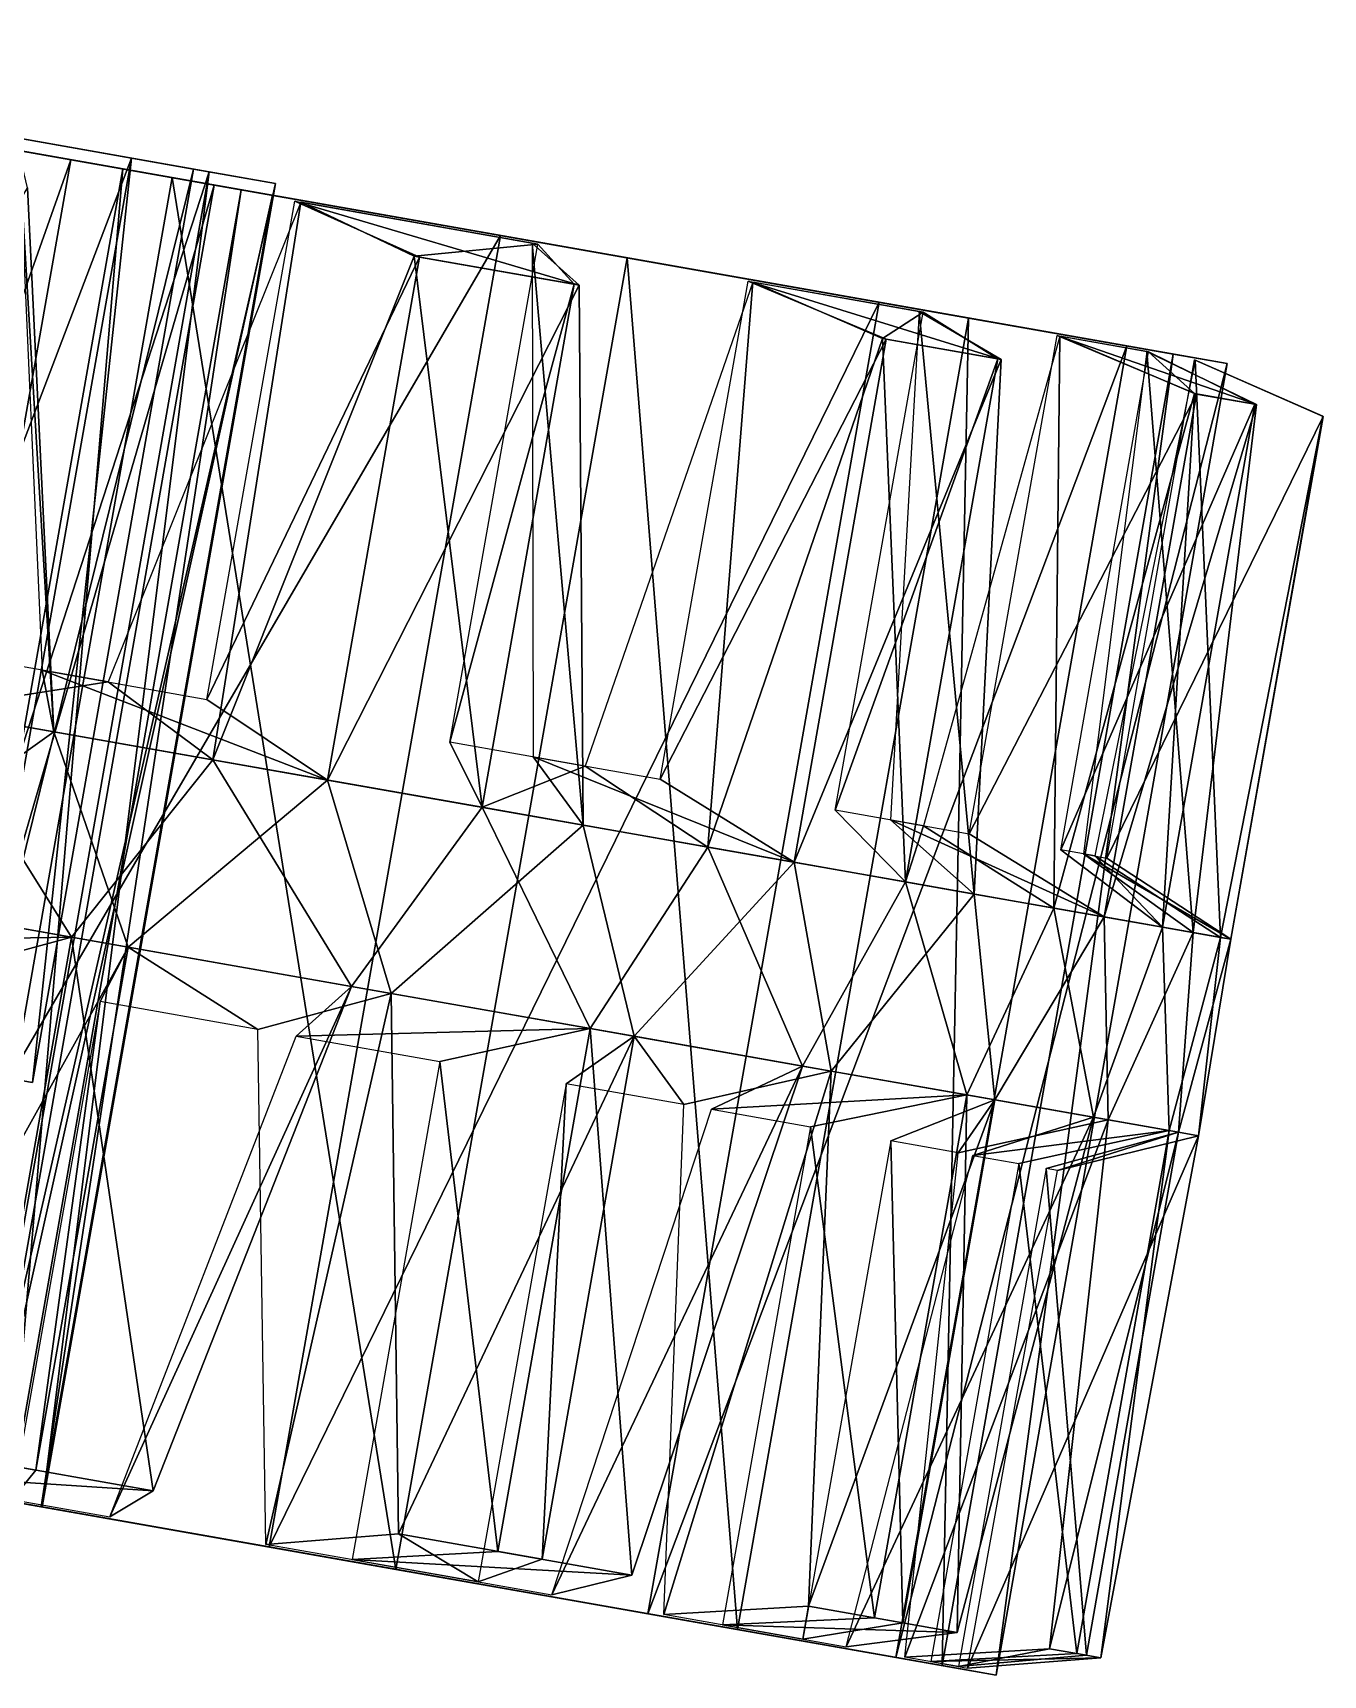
# Model space of a CAD drawing. Extents: x -226 to 261, y -163 to 113.
# Drawn here: x 222.59 to 261.34, y 40.2 to 89.53 of the extents above; entities that cross this region are included whole.
import ezdxf

# ---------------------------------------------------------------- set-up
doc = ezdxf.new("R2010")
doc.units = 0
doc.header["$MEASUREMENT"] = 0
doc.layers.get('0').update_dxf_attribs({"linetype": 'CONTINUOUS'})

msp = doc.modelspace()

# ---------------------------------------------------------------- linework, layer by layer
for points in [[(202.111, 89.5269, -21.8025), (210.63, 88.0247, 6.0307), (226.772, 85.1785, -1.5309)], [(211.448, 87.8804, -26.1768), (202.111, 89.5269, -21.8025), (226.772, 85.1785, -1.5309)], [(226.772, 85.1785, -1.5309), (210.63, 88.0247, 6.0307), (219.826, 45.7862, -1.5309)], [(211.448, 87.8804, -26.1768), (226.772, 85.1785, -1.5309), (240.436, 82.7691, -13.0772)], [(219.353, 86.4867, -32.8561), (211.448, 87.8804, -26.1768), (240.436, 82.7691, -13.0772)], [(223.728, 85.7151, -81.3539), (217.15, 86.875, -89.3804), (210.205, 47.4827, -89.3804)], [(217.15, 86.875, -89.3804), (236.629, 83.4404, -110.789), (222.109, 86.0007, -121.203)], [(217.15, 86.875, -89.3804), (223.728, 85.7151, -81.3539), (236.629, 83.4404, -110.789)], [(227.882, 85.3498, -72.5636), (215.266, 46.5902, -83.6142), (222.275, 86.3386, -83.6142)], [(215.45, 59.2507, -37.8617), (220.288, 86.689, -37.8617), (225.544, 85.7621, -48.2201)], [(219.353, 86.4867, -32.8561), (225.286, 85.4405, -41.3851), (218.34, 46.0482, -41.3851)], [(219.353, 86.4867, -32.8561), (240.436, 82.7691, -13.0772), (250.692, 80.9608, -27.8211)], [(225.286, 85.4405, -41.3851), (219.353, 86.4867, -32.8561), (250.692, 80.9608, -27.8211)], [(220.288, 86.689, -37.8617), (222.275, 86.3386, -36.3859), (227.882, 85.3498, -47.4364)], [(220.288, 86.689, -37.8617), (227.882, 85.3498, -47.4364), (225.544, 85.7621, -48.2201)], [(220.706, 58.3238, -71.7799), (225.544, 85.7621, -71.7799), (220.288, 86.6889, -82.1383)], [(225.544, 85.7621, -71.7799), (222.275, 86.3386, -83.6142), (220.288, 86.6889, -82.1383)], [(222.275, 86.3386, -36.3859), (220.873, 45.6015, -47.4364), (227.882, 85.3498, -47.4364)], [(225.544, 85.7621, -71.7799), (227.882, 85.3498, -72.5636), (222.275, 86.3386, -83.6142)], [(222.109, 86.0007, -121.203), (236.629, 83.4404, -110.789), (215.163, 46.6083, -121.203)], [(222.177, 85.9278, -120.087), (222.865, 70.3796, -118.19), (223.218, 68.5333, -122.414)], [(222.177, 85.9278, -120.087), (223.218, 68.5333, -122.414), (222.424, 84.8694, -124.331)], [(216.782, 46.3228, -81.3539), (223.728, 85.7151, -81.3539), (210.205, 47.4827, -89.3804)], [(227.882, 85.3498, -72.5636), (220.873, 45.6014, -72.5636), (215.266, 46.5902, -83.6142)], [(215.45, 59.2507, -37.8617), (225.544, 85.7621, -48.2201), (220.706, 58.3238, -48.2201)], [(228.036, 84.9556, -71.8722), (223.728, 85.7151, -81.3539), (216.782, 46.3228, -81.3539)], [(218.34, 46.0482, -41.3851), (225.286, 85.4405, -41.3851), (221.896, 45.4211, -51.1828)], [(220.706, 58.3238, -48.2201), (225.544, 85.7621, -48.2201), (227.412, 85.4328, -60)], [(222.574, 57.9944, -60), (225.544, 85.7621, -71.7799), (220.706, 58.3238, -71.7799)], [(220.706, 58.3238, -48.2201), (227.412, 85.4328, -60), (222.574, 57.9944, -60)], [(227.882, 85.3498, -47.4364), (220.873, 45.6015, -47.4364), (222.865, 45.2503, -60)], [(229.874, 84.9986, -60), (220.873, 45.6014, -72.5636), (227.882, 85.3498, -72.5636)], [(225.286, 85.4405, -41.3851), (228.842, 84.8134, -51.1828), (221.896, 45.4211, -51.1828)], [(222.574, 57.9944, -60), (227.412, 85.4328, -60), (225.544, 85.7621, -71.7799)], [(227.882, 85.3498, -47.4364), (222.865, 45.2503, -60), (229.874, 84.9986, -60)], [(223.728, 85.7151, -81.3539), (248, 81.4354, -96.9137), (236.629, 83.4404, -110.789)], [(223.728, 85.7151, -81.3539), (228.036, 84.9556, -71.8722), (248, 81.4354, -96.9137)], [(225.286, 85.4405, -41.3851), (250.692, 80.9608, -27.8211), (256.84, 79.8767, -44.758)], [(228.842, 84.8134, -51.1828), (225.286, 85.4405, -41.3851), (256.84, 79.8767, -44.758)], [(225.544, 85.7621, -48.2201), (227.882, 85.3498, -47.4364), (229.874, 84.9986, -60)], [(225.544, 85.7621, -48.2201), (229.874, 84.9986, -60), (227.412, 85.4328, -60)], [(227.412, 85.4328, -60), (227.882, 85.3498, -72.5636), (225.544, 85.7621, -71.7799)], [(227.412, 85.4328, -60), (229.874, 84.9986, -60), (227.882, 85.3498, -72.5636)], [(213.916, 70.1736, -126.888), (222.424, 84.8694, -124.331), (223.218, 68.5333, -122.414)], [(221.09, 45.5632, -71.8722), (228.036, 84.9556, -71.8722), (216.782, 46.3228, -81.3539)], [(226.772, 85.1785, -1.5309), (219.826, 45.7862, -1.5309), (233.49, 43.3768, -13.0771)], [(229.874, 84.9986, -60), (222.865, 45.2503, -60), (220.873, 45.6014, -72.5636)], [(229.78, 84.648, -61.5814), (228.036, 84.9556, -71.8722), (221.09, 45.5632, -71.8722)], [(240.436, 82.7691, -13.0772), (226.772, 85.1785, -1.5309), (233.49, 43.3768, -13.0771)], [(228.036, 84.9556, -71.8722), (255.446, 80.1223, -80.523), (248, 81.4354, -96.9137)], [(228.036, 84.9556, -71.8722), (229.78, 84.648, -61.5814), (255.446, 80.1223, -80.523)], [(222.834, 45.2557, -61.5814), (229.78, 84.648, -61.5814), (221.09, 45.5632, -71.8722)], [(221.896, 45.4211, -51.1828), (228.842, 84.8134, -51.1828), (222.834, 45.2557, -61.5814)], [(228.842, 84.8134, -51.1828), (229.78, 84.648, -61.5814), (222.834, 45.2557, -61.5814)], [(230.632, 84.437, -4.7454), (224.852, 70.0293, -2.5242), (227.996, 67.6909, -0.0511)], [(227.812, 69.5074, -114.857), (230.45, 84.4691, -114.857), (234.202, 82.7927, -116.862)], [(230.632, 84.437, -4.7454), (227.996, 67.6909, -0.0511), (234.04, 82.8213, -2.4739)], [(228.842, 84.8134, -51.1828), (256.84, 79.8767, -44.758), (258.462, 79.5907, -62.7337)], [(229.78, 84.648, -61.5814), (228.842, 84.8134, -51.1828), (258.462, 79.5907, -62.7337)], [(229.78, 84.648, -61.5814), (258.462, 79.5907, -62.7337), (255.446, 80.1223, -80.523)], [(230.45, 84.4691, -114.857), (237.587, 83.2105, -108.723), (238.997, 81.9471, -112.726)], [(230.45, 84.4691, -114.857), (238.997, 81.9471, -112.726), (234.202, 82.7927, -116.862)], [(237.75, 83.1819, -10.9444), (230.632, 84.437, -4.7454), (234.04, 82.8213, -2.4739)], [(236.629, 83.4404, -110.789), (229.683, 44.0481, -110.789), (215.163, 46.6083, -121.203)], [(236.629, 83.4404, -110.789), (248, 81.4354, -96.9137), (229.683, 44.0481, -110.789)], [(237.75, 83.1819, -10.9444), (234.04, 82.8213, -2.4739), (238.848, 81.9734, -6.6252)], [(235.112, 68.2203, -10.9444), (237.75, 83.1819, -10.9444), (238.848, 81.9734, -6.6252)], [(237.587, 83.2105, -108.723), (237.613, 67.7792, -105.922), (239.113, 65.7305, -109.833)], [(237.587, 83.2105, -108.723), (239.113, 65.7305, -109.833), (238.997, 81.9471, -112.726)], [(227.812, 69.5074, -114.857), (234.202, 82.7927, -116.862), (231.432, 67.085, -116.862)], [(236.078, 66.2658, -6.6252), (234.04, 82.8213, -2.4739), (227.996, 67.6909, -0.0511)], [(231.432, 67.085, -116.862), (234.202, 82.7927, -116.862), (238.997, 81.9471, -112.726)], [(240.436, 82.7691, -13.0772), (233.49, 43.3768, -13.0771), (243.746, 41.5685, -27.8211)], [(236.078, 66.2658, -6.6252), (238.848, 81.9734, -6.6252), (234.04, 82.8213, -2.4739)], [(250.692, 80.9608, -27.8211), (240.436, 82.7691, -13.0772), (243.746, 41.5685, -27.8211)], [(231.432, 67.085, -116.862), (238.997, 81.9471, -112.726), (239.113, 65.7305, -109.833)], [(235.112, 68.2203, -10.9444), (238.848, 81.9734, -6.6252), (236.078, 66.2658, -6.6252)], [(244.208, 82.0431, -18.4834), (239.171, 67.5045, -15.4125), (242.86, 65.07, -14.0313)], [(241.431, 67.1059, -101.255), (244.069, 82.0676, -101.255), (248.217, 80.3213, -102.054)], [(244.208, 82.0431, -18.4834), (242.86, 65.07, -14.0313), (248.1, 80.342, -17.3418)], [(244.069, 82.0676, -101.255), (249.209, 81.1613, -93.2297), (251.665, 79.7133, -96.6396)], [(244.069, 82.0676, -101.255), (251.665, 79.7133, -96.6396), (248.217, 80.3213, -102.054)], [(249.322, 81.1414, -26.5714), (244.208, 82.0431, -18.4834), (248.1, 80.342, -17.3418)], [(248, 81.4354, -96.9137), (241.054, 42.0431, -96.9137), (229.683, 44.0481, -110.789)], [(248, 81.4354, -96.9137), (255.446, 80.1223, -80.523), (241.054, 42.0431, -96.9137)], [(250.692, 80.9608, -27.8211), (243.746, 41.5685, -27.8211), (249.894, 40.4843, -44.758)], [(246.683, 66.1799, -26.5714), (249.322, 81.1414, -26.5714), (251.564, 79.7313, -22.7779)], [(249.322, 81.1414, -26.5714), (248.1, 80.342, -17.3418), (251.564, 79.7313, -22.7779)], [(249.209, 81.1613, -93.2297), (248.346, 65.8867, -89.7367), (250.858, 63.6597, -92.9887)], [(249.209, 81.1613, -93.2297), (250.858, 63.6597, -92.9887), (251.665, 79.7133, -96.6396)], [(256.84, 79.8767, -44.758), (250.692, 80.9608, -27.8211), (249.894, 40.4843, -44.758)], [(253.43, 80.417, -35.7551), (249.341, 65.7113, -32.0836), (253.249, 63.2382, -31.9409)], [(250.71, 65.4699, -84.101), (253.348, 80.4315, -84.1011), (257.536, 78.6781, -83.593)], [(253.43, 80.417, -35.7551), (253.249, 63.2382, -31.9409), (257.471, 78.6896, -35.8675)], [(253.348, 80.4315, -84.1011), (256.045, 79.956, -74.8354), (259.336, 78.3608, -77.3412)], [(253.348, 80.4315, -84.1011), (259.336, 78.3608, -77.3412), (257.536, 78.6781, -83.593)], [(256.096, 79.947, -45.0587), (253.43, 80.417, -35.7551), (257.471, 78.6896, -35.8675)], [(255.446, 80.1223, -80.523), (248.501, 40.73, -80.523), (241.054, 42.0431, -96.9137)], [(241.431, 67.1059, -101.255), (248.217, 80.3213, -102.054), (245.448, 64.6136, -102.054)], [(248.794, 64.0236, -22.7779), (248.1, 80.342, -17.3418), (242.86, 65.07, -14.0313)], [(245.448, 64.6136, -102.054), (248.217, 80.3213, -102.054), (251.665, 79.7133, -96.6396)], [(248.794, 64.0236, -22.7779), (251.564, 79.7313, -22.7779), (248.1, 80.342, -17.3418)], [(255.446, 80.1223, -80.523), (258.462, 79.5907, -62.7337), (248.501, 40.73, -80.523)], [(253.458, 64.9854, -45.0587), (256.096, 79.947, -45.0587), (259.288, 78.3692, -42.1341)], [(256.045, 79.956, -74.8354), (254.139, 64.8653, -70.9417), (257.433, 62.5004, -73.2357)], [(256.045, 79.956, -74.8354), (257.433, 62.5004, -73.2357), (259.336, 78.3608, -77.3412)], [(256.096, 79.947, -45.0587), (257.471, 78.6896, -35.8675), (259.288, 78.3692, -42.1341)], [(245.448, 64.6136, -102.054), (251.665, 79.7133, -96.6396), (250.858, 63.6597, -92.9887)], [(246.683, 66.1799, -26.5714), (251.564, 79.7313, -22.7779), (248.794, 64.0236, -22.7779)], [(258.462, 79.5907, -62.7337), (251.516, 40.1984, -62.7337), (248.501, 40.73, -80.523)], [(256.84, 79.8767, -44.758), (249.894, 40.4843, -44.758), (251.516, 40.1984, -62.7337)], [(258.462, 79.5907, -62.7337), (256.84, 79.8767, -44.758), (251.516, 40.1984, -62.7337)], [(257.495, 79.7002, -55.1021), (254.481, 64.805, -51.1459), (258.254, 62.3555, -52.2701)], [(254.84, 64.7416, -64.8127), (257.478, 79.7031, -64.8127), (261.34, 78.0075, -63.0207)], [(257.478, 79.7031, -64.8127), (257.495, 79.7002, -55.1021), (261.331, 78.009, -56.472)], [(257.478, 79.7031, -64.8127), (261.331, 78.009, -56.472), (261.34, 78.0075, -63.0207)], [(257.495, 79.7002, -55.1021), (258.254, 62.3555, -52.2701), (261.331, 78.009, -56.472)], [(250.71, 65.4699, -84.101), (257.536, 78.6781, -83.593), (254.767, 62.9705, -83.593)], [(256.519, 62.6615, -42.1341), (257.471, 78.6896, -35.8675), (253.249, 63.2382, -31.9409)], [(254.767, 62.9705, -83.593), (257.536, 78.6781, -83.593), (259.336, 78.3608, -77.3412)], [(256.519, 62.6615, -42.1341), (259.288, 78.3692, -42.1341), (257.471, 78.6896, -35.8675)], [(253.458, 64.9854, -45.0587), (259.288, 78.3692, -42.1341), (256.519, 62.6615, -42.1341)], [(254.767, 62.9705, -83.593), (259.336, 78.3608, -77.3412), (257.433, 62.5004, -73.2357)], [(254.84, 64.7416, -64.8127), (261.34, 78.0075, -63.0207), (258.57, 62.2998, -63.0207)], [(258.57, 62.2998, -63.0207), (261.331, 78.009, -56.472), (258.254, 62.3555, -52.2701)], [(258.57, 62.2998, -63.0207), (261.34, 78.0075, -63.0207), (261.331, 78.009, -56.472)], [(224.852, 70.0293, -2.5242), (219.737, 70.9313, 0.5454), (219.469, 69.1944, 5.0103)], [(216.392, 63.6634, -125.396), (213.916, 70.1736, -126.888), (223.218, 68.5333, -122.414)], [(222.865, 70.3796, -118.19), (227.812, 69.5074, -114.857), (231.432, 67.085, -116.862)], [(222.865, 70.3796, -118.19), (231.432, 67.085, -116.862), (223.218, 68.5333, -122.414)], [(224.852, 70.0293, -2.5242), (219.469, 69.1944, 5.0103), (227.996, 67.6909, -0.0511)], [(214.963, 63.9154, 6.6255), (223.743, 62.3672, 2.0535), (219.469, 69.1944, 5.0103)], [(223.743, 62.3672, 2.0535), (227.996, 67.6909, -0.0511), (219.469, 69.1944, 5.0103)], [(225.444, 62.0673, -120.41), (216.392, 63.6634, -125.396), (223.218, 68.5333, -122.414)], [(225.444, 62.0673, -120.41), (223.218, 68.5333, -122.414), (231.432, 67.085, -116.862)], [(239.171, 67.5045, -15.4125), (235.112, 68.2203, -10.9444), (236.078, 66.2658, -6.6252)], [(223.743, 62.3672, 2.0535), (232.159, 60.8833, -4.047), (227.996, 67.6909, -0.0511)], [(232.159, 60.8833, -4.047), (236.078, 66.2658, -6.6252), (227.996, 67.6909, -0.0511)], [(237.613, 67.7792, -105.922), (241.431, 67.1059, -101.255), (245.448, 64.6136, -102.054)], [(237.613, 67.7792, -105.922), (245.448, 64.6136, -102.054), (239.113, 65.7305, -109.833)], [(239.171, 67.5045, -15.4125), (236.078, 66.2658, -6.6252), (242.86, 65.07, -14.0313)], [(233.352, 60.6729, -114.401), (225.444, 62.0673, -120.41), (231.432, 67.085, -116.862)], [(233.352, 60.6729, -114.401), (231.432, 67.085, -116.862), (239.113, 65.7305, -109.833)], [(232.159, 60.8833, -4.047), (239.32, 59.6206, -11.0479), (236.078, 66.2658, -6.6252)], [(239.32, 59.6206, -11.0479), (242.86, 65.07, -14.0313), (236.078, 66.2658, -6.6252)], [(249.341, 65.7113, -32.0836), (246.683, 66.1799, -26.5714), (248.794, 64.0236, -22.7779)], [(240.649, 59.3862, -106.94), (233.352, 60.6729, -114.401), (239.113, 65.7305, -109.833)], [(240.649, 59.3862, -106.94), (239.113, 65.7305, -109.833), (245.448, 64.6136, -102.054)], [(248.346, 65.8867, -89.7367), (250.71, 65.4699, -84.101), (254.767, 62.9705, -83.593)], [(248.346, 65.8867, -89.7367), (254.767, 62.9705, -83.593), (250.858, 63.6597, -92.9887)], [(249.341, 65.7113, -32.0836), (248.794, 64.0236, -22.7779), (253.249, 63.2382, -31.9409)], [(239.32, 59.6206, -11.0479), (245.706, 58.4946, -19.433), (242.86, 65.07, -14.0313)], [(245.706, 58.4946, -19.433), (248.794, 64.0236, -22.7779), (242.86, 65.07, -14.0313)], [(254.481, 64.805, -51.1459), (253.458, 64.9854, -45.0587), (256.519, 62.6615, -42.1341)], [(254.139, 64.8653, -70.9417), (254.84, 64.7416, -64.8127), (258.57, 62.2998, -63.0207)], [(254.139, 64.8653, -70.9417), (258.57, 62.2998, -63.0207), (257.433, 62.5004, -73.2357)], [(254.481, 64.805, -51.1459), (256.519, 62.6615, -42.1341), (258.254, 62.3555, -52.2701)], [(246.562, 58.3437, -98.8023), (240.649, 59.3862, -106.94), (245.448, 64.6136, -102.054)], [(246.562, 58.3437, -98.8023), (245.448, 64.6136, -102.054), (250.858, 63.6597, -92.9887)], [(214.476, 62.2173, 2.3531), (223.743, 62.3672, 2.0535), (214.963, 63.9154, 6.6255)], [(225.444, 62.0673, -120.41), (217.25, 47.3161, -123.607), (216.392, 63.6634, -125.396)], [(245.706, 58.4946, -19.433), (250.637, 57.6251, -28.319), (248.794, 64.0236, -22.7779)], [(251.483, 57.476, -89.4298), (246.562, 58.3437, -98.8023), (250.858, 63.6597, -92.9887)], [(250.637, 57.6251, -28.319), (253.249, 63.2382, -31.9409), (248.794, 64.0236, -22.7779)], [(251.483, 57.476, -89.4298), (250.858, 63.6597, -92.9887), (254.767, 62.9705, -83.593)], [(250.637, 57.6251, -28.319), (254.441, 56.9544, -38.3033), (253.249, 63.2382, -31.9409)], [(254.441, 56.9544, -38.3033), (256.519, 62.6615, -42.1341), (253.249, 63.2382, -31.9409)], [(254.887, 56.8757, -79.8137), (251.483, 57.476, -89.4298), (254.767, 62.9705, -83.593)], [(254.441, 56.9544, -38.3033), (256.71, 56.5543, -48.3219), (256.519, 62.6615, -42.1341)], [(254.887, 56.8757, -79.8137), (254.767, 62.9705, -83.593), (257.433, 62.5004, -73.2357)], [(256.71, 56.5543, -48.3219), (258.254, 62.3555, -52.2701), (256.519, 62.6615, -42.1341)], [(214.476, 62.2173, 2.3531), (219.762, 61.2852, -0.3897), (223.743, 62.3672, 2.0535)], [(219.762, 61.2852, -0.3897), (220.974, 46.6595, 2.0535), (223.743, 62.3672, 2.0535)], [(223.743, 62.3672, 2.0535), (220.974, 46.6595, 2.0535), (226.199, 45.7381, -1.5045)], [(223.743, 62.3672, 2.0535), (226.199, 45.7381, -1.5045), (232.159, 60.8833, -4.047)], [(257, 56.5032, -69.31), (254.887, 56.8757, -79.8137), (257.433, 62.5004, -73.2357)], [(256.71, 56.5543, -48.3219), (257.594, 56.3983, -59.0397), (258.254, 62.3555, -52.2701)], [(257, 56.5032, -69.31), (257.433, 62.5004, -73.2357), (258.57, 62.2998, -63.0207)], [(257.594, 56.3983, -59.0397), (257, 56.5032, -69.31), (258.57, 62.2998, -63.0207)], [(257.594, 56.3983, -59.0397), (258.57, 62.2998, -63.0207), (258.254, 62.3555, -52.2701)], [(225.444, 62.0673, -120.41), (222.674, 46.3596, -120.41), (217.25, 47.3161, -123.607)], [(224.604, 60.4313, -115.978), (222.674, 46.3596, -120.41), (225.444, 62.0673, -120.41)], [(229.344, 59.5955, -112.34), (224.604, 60.4313, -115.978), (225.444, 62.0673, -120.41)], [(229.344, 59.5955, -112.34), (225.444, 62.0673, -120.41), (233.352, 60.6729, -114.401)], [(224.899, 44.9527, -5.6633), (230.496, 59.3924, -8.1409), (232.159, 60.8833, -4.047)], [(224.899, 44.9527, -5.6633), (232.159, 60.8833, -4.047), (226.199, 45.7381, -1.5045)], [(230.496, 59.3924, -8.1409), (239.32, 59.6206, -11.0479), (232.159, 60.8833, -4.047)], [(224.604, 60.4313, -115.978), (221.966, 45.4697, -115.978), (222.674, 46.3596, -120.41)], [(229.58, 44.1272, -109.772), (229.344, 59.5955, -112.34), (233.352, 60.6729, -114.401)], [(229.58, 44.1272, -109.772), (233.352, 60.6729, -114.401), (233.565, 44.4393, -111.618)], [(240.649, 59.3862, -106.94), (233.565, 44.4393, -111.618), (233.352, 60.6729, -114.401)], [(230.496, 59.3924, -8.1409), (234.81, 58.6317, -12.3389), (239.32, 59.6206, -11.0479)], [(240.649, 59.3862, -106.94), (237.88, 43.6785, -106.94), (233.565, 44.4393, -111.618)], [(234.81, 58.6317, -12.3389), (236.55, 43.913, -11.0479), (239.32, 59.6206, -11.0479)], [(239.32, 59.6206, -11.0479), (236.55, 43.913, -11.0479), (240.58, 43.2025, -16.0312)], [(238.599, 57.9636, -102.795), (237.88, 43.6785, -106.94), (240.649, 59.3862, -106.94)], [(242.134, 57.3403, -97.8891), (238.599, 57.9636, -102.795), (240.649, 59.3862, -106.94)], [(239.32, 59.6206, -11.0479), (240.58, 43.2025, -16.0312), (245.706, 58.4946, -19.433)], [(242.134, 57.3403, -97.8891), (240.649, 59.3862, -106.94), (246.562, 58.3437, -98.8023)], [(234.81, 58.6317, -12.3389), (232.172, 43.6702, -12.3389), (236.55, 43.913, -11.0479)], [(238.173, 42.612, -19.7216), (242.965, 57.1939, -22.9879), (245.706, 58.4946, -19.433)], [(238.173, 42.612, -19.7216), (245.706, 58.4946, -19.433), (240.58, 43.2025, -16.0312)], [(241.538, 42.0187, -94.562), (242.134, 57.3403, -97.8891), (246.562, 58.3437, -98.8023)], [(241.538, 42.0187, -94.562), (246.562, 58.3437, -98.8023), (245.878, 42.2682, -95.2291)], [(242.965, 57.1939, -22.9879), (250.637, 57.6251, -28.319), (245.706, 58.4946, -19.433)], [(251.483, 57.476, -89.4298), (245.878, 42.2682, -95.2291), (246.562, 58.3437, -98.8023)], [(238.599, 57.9636, -102.795), (235.961, 43.002, -102.795), (237.88, 43.6785, -106.94)], [(242.965, 57.1939, -22.9879), (245.941, 56.669, -28.3157), (250.637, 57.6251, -28.319)], [(251.483, 57.476, -89.4298), (248.713, 41.7683, -89.4298), (245.878, 42.2682, -95.2291)], [(245.941, 56.669, -28.3157), (247.867, 41.9175, -28.319), (250.637, 57.6251, -28.319)], [(250.637, 57.6251, -28.319), (247.867, 41.9175, -28.319), (250.352, 41.4792, -34.3238)], [(250.38, 55.8863, -80.1562), (248.354, 56.2435, -85.9384), (251.483, 57.476, -89.4298)], [(248.354, 56.2435, -85.9384), (248.713, 41.7683, -89.4298), (251.483, 57.476, -89.4298)], [(250.637, 57.6251, -28.319), (250.352, 41.4792, -34.3238), (254.441, 56.9544, -38.3033)], [(250.38, 55.8863, -80.1562), (251.483, 57.476, -89.4298), (254.887, 56.8757, -79.8137)], [(247.016, 41.0528, -37.2118), (250.815, 55.8096, -40.9962), (254.441, 56.9544, -38.3033)], [(247.016, 41.0528, -37.2118), (254.441, 56.9544, -38.3033), (250.352, 41.4792, -34.3238)], [(248.775, 40.7426, -76.3414), (250.38, 55.8863, -80.1562), (254.887, 56.8757, -79.8137)], [(248.775, 40.7426, -76.3414), (254.887, 56.8757, -79.8137), (253.124, 40.9906, -75.7452)], [(250.815, 55.8096, -40.9962), (256.71, 56.5543, -48.3219), (254.441, 56.9544, -38.3033)], [(257, 56.5032, -69.31), (253.124, 40.9906, -75.7452), (254.887, 56.8757, -79.8137)], [(245.941, 56.669, -28.3157), (243.303, 41.7075, -28.3157), (247.867, 41.9175, -28.319)], [(248.354, 56.2435, -85.9384), (245.716, 41.2819, -85.9384), (248.713, 41.7683, -89.4298)], [(250.657, 40.4108, -56.6515), (253.362, 55.3605, -60.6255), (257.594, 56.3983, -59.0397)], [(250.657, 40.4108, -56.6515), (257.594, 56.3983, -59.0397), (254.661, 40.7195, -54.8295)], [(250.815, 55.8096, -40.9962), (252.196, 55.5662, -47.0052), (256.71, 56.5543, -48.3219)], [(252.196, 55.5662, -47.0052), (253.94, 40.8467, -48.3219), (256.71, 56.5543, -48.3219)], [(253.362, 55.3605, -60.6255), (253.024, 55.4201, -66.7912), (257, 56.5032, -69.31)], [(253.024, 55.4201, -66.7912), (254.23, 40.7955, -69.31), (257, 56.5032, -69.31)], [(257, 56.5032, -69.31), (254.23, 40.7955, -69.31), (253.124, 40.9906, -75.7452)], [(253.362, 55.3605, -60.6255), (257, 56.5032, -69.31), (257.594, 56.3983, -59.0397)], [(256.71, 56.5543, -48.3219), (253.94, 40.8467, -48.3219), (254.661, 40.7195, -54.8295)], [(256.71, 56.5543, -48.3219), (254.661, 40.7195, -54.8295), (257.594, 56.3983, -59.0397)], [(252.196, 55.5662, -47.0052), (249.557, 40.6046, -47.0052), (253.94, 40.8467, -48.3219)], [(253.024, 55.4201, -66.7912), (250.386, 40.4585, -66.7912), (254.23, 40.7955, -69.31)], [(204.502, 48.4881, -26.1767), (212.407, 47.0943, -32.856), (233.49, 43.3768, -13.0771)], [(219.826, 45.7862, -1.5309), (204.502, 48.4881, -26.1767), (233.49, 43.3768, -13.0771)], [(229.683, 44.0481, -110.789), (210.205, 47.4827, -89.3804), (215.163, 46.6083, -121.203)], [(216.782, 46.3228, -81.3539), (210.205, 47.4827, -89.3804), (229.683, 44.0481, -110.789)], [(212.407, 47.0943, -32.856), (218.34, 46.0482, -41.3851), (243.746, 41.5685, -27.8211)], [(233.49, 43.3768, -13.0771), (212.407, 47.0943, -32.856), (243.746, 41.5685, -27.8211)], [(221.966, 45.4697, -115.978), (217.25, 47.3161, -123.607), (222.674, 46.3596, -120.41)], [(217.124, 46.3236, -0.3897), (226.199, 45.7381, -1.5045), (220.974, 46.6595, 2.0535)], [(241.054, 42.0431, -96.9137), (216.782, 46.3228, -81.3539), (229.683, 44.0481, -110.789)], [(221.09, 45.5632, -71.8722), (216.782, 46.3228, -81.3539), (241.054, 42.0431, -96.9137)], [(217.124, 46.3236, -0.3897), (224.899, 44.9527, -5.6633), (226.199, 45.7381, -1.5045)], [(218.34, 46.0482, -41.3851), (221.896, 45.4211, -51.1828), (249.894, 40.4843, -44.758)], [(243.746, 41.5685, -27.8211), (218.34, 46.0482, -41.3851), (249.894, 40.4843, -44.758)], [(220.873, 45.6015, -47.4364), (220.873, 45.6014, -72.5636), (222.865, 45.2503, -60)], [(248.501, 40.73, -80.523), (221.09, 45.5632, -71.8722), (241.054, 42.0431, -96.9137)], [(222.834, 45.2557, -61.5814), (221.09, 45.5632, -71.8722), (248.501, 40.73, -80.523)], [(221.896, 45.4211, -51.1828), (222.834, 45.2557, -61.5814), (251.516, 40.1984, -62.7337)], [(249.894, 40.4843, -44.758), (221.896, 45.4211, -51.1828), (251.516, 40.1984, -62.7337)], [(251.516, 40.1984, -62.7337), (222.834, 45.2557, -61.5814), (248.501, 40.73, -80.523)], [(235.961, 43.002, -102.795), (229.58, 44.1272, -109.772), (233.565, 44.4393, -111.618)], [(235.961, 43.002, -102.795), (233.565, 44.4393, -111.618), (237.88, 43.6785, -106.94)], [(232.172, 43.6702, -12.3389), (240.58, 43.2025, -16.0312), (236.55, 43.913, -11.0479)], [(232.172, 43.6702, -12.3389), (238.173, 42.612, -19.7216), (240.58, 43.2025, -16.0312)], [(245.716, 41.2819, -85.9384), (241.538, 42.0187, -94.562), (245.878, 42.2682, -95.2291)], [(245.716, 41.2819, -85.9384), (245.878, 42.2682, -95.2291), (248.713, 41.7683, -89.4298)], [(243.303, 41.7075, -28.3157), (250.352, 41.4792, -34.3238), (247.867, 41.9175, -28.319)], [(243.303, 41.7075, -28.3157), (247.016, 41.0528, -37.2118), (250.352, 41.4792, -34.3238)], [(250.386, 40.4585, -66.7912), (248.775, 40.7426, -76.3414), (253.124, 40.9906, -75.7452)], [(250.386, 40.4585, -66.7912), (253.124, 40.9906, -75.7452), (254.23, 40.7955, -69.31)], [(249.557, 40.6046, -47.0052), (254.661, 40.7195, -54.8295), (253.94, 40.8467, -48.3219)], [(249.557, 40.6046, -47.0052), (250.657, 40.4108, -56.6515), (254.661, 40.7195, -54.8295)]]:
    msp.add_3dface(points)

doc.saveas('drawing.dxf')
